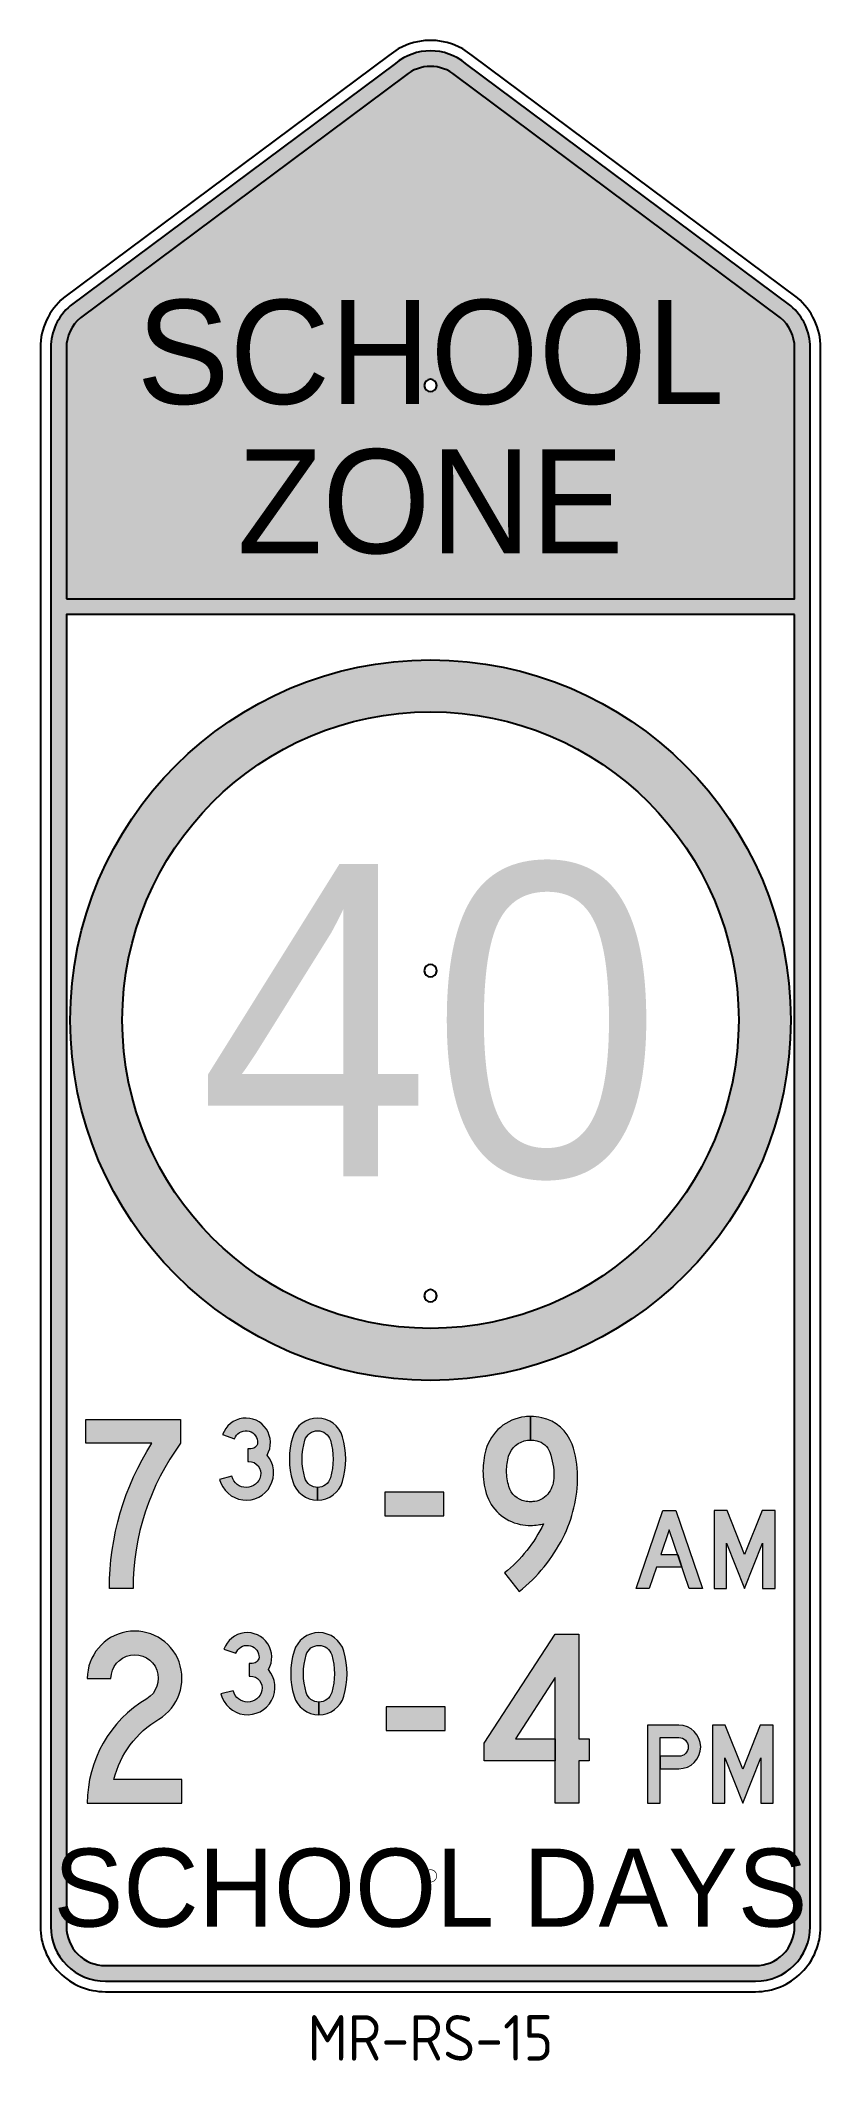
# Model space of a CAD drawing. Header units: millimetres. Extents: x 10 to 70, y -5 to 150.
import ezdxf
from ezdxf.enums import TextEntityAlignment as Align

# ---------------------------------------------------------------- set-up
doc = ezdxf.new("R2010")
doc.units = ezdxf.units.MM
doc.linetypes.add('CENTERX2', pattern=[101.60000000000001, 63.5, -12.7, 12.7, -12.7])
doc.linetypes.add('HIDDEN', pattern=[0.375, 0.25, -0.125])
for name, color, linetype in [('DIM', 1, 'Continuous'), ('L18', 4, 'Continuous'), ('L20', 8, 'HIDDEN'), ('RED', 12, 'Continuous'), ('T18', 4, 'Continuous'), ('T25', 1, 'Continuous')]:
    doc.layers.add(name, color=color, linetype=linetype)
doc.layers.add('Fluorescent YELLOW GREEN', color=7, linetype='Continuous', true_color=0xd6e342)
doc.layers.add('GSBWFILL', color=4, linetype='Continuous', lineweight=0)
doc.styles.add('FHWAD', font='')
doc.styles.add('T35', font='isocp2.shx', dxfattribs={"height": 3.5})
doc.styles.get('FHWAD').set_extended_font_data('FHWA Series D2000EX')

# ---------------------------------------------------------------- blocks, each defined once
blk = doc.blocks.new('*U5')
at = {"layer": 'GSBWFILL', "linetype": 'Continuous'}
blk.add_hatch(color=256, dxfattribs=at).paths.add_polyline_path([(78.06972671074709, 172, 0.1433369753459207), (27.72750158428391, 0), (55.72750158428391, 7.21433546582717e-15, -0.1594251602212734), (112, 171.9999999999999), (112, 200), (0, 200), (0, 172)])
at = {"layer": 'GSBWFILL'}
blk.add_lwpolyline([(78.06972671074709, 172), (0, 172), (0, 200), (112, 200), (112, 172, 0.1594251602212734), (55.72750158428391, 7.21433546582717e-15), (27.72750158428391, 0, -0.1433369753459207)], format="xyb", close=True, dxfattribs=at)
blk = doc.blocks.new('*U4')
at = {"layer": 'GSBWFILL', "color": 28, "xscale": 0.65, "yscale": 0.65, "zscale": 0.65}
blk.add_blockref('*U5', (0, 0), dxfattribs=at)
blk = doc.blocks.new('*U7')
at = {"layer": 'GSBWFILL', "linetype": 'Continuous'}
blk.add_hatch(color=256, dxfattribs=at).paths.add_polyline_path([(95.79962670033457, 144.9615384615385, -0.4485045702622519), (78.91317157014501, 126), (71, 126), (71, 93.99999999999997), (73.8373971655885, 93.99999999999999, -0.4789782292996548), (103.1405278752544, 57.57142857142843, -0.7939952381590571), (31.07246376811593, 56.65623720882009), (0, 49.0075774975294, 1.26375407277008), (119.5372224483554, 110.230752926952, 1.100719099185328), (7.487180891705471, 162), (37.68734559276073, 151.4193548387097, -0.7959080068499681)])
at = {"layer": 'GSBWFILL'}
blk.add_lwpolyline([(103.1405278752544, 57.57142857142849, -0.7939952381590584), (31.07246376811594, 56.65623720882009), (0, 49.0075774975294, 1.26375407277008), (119.5372224483554, 110.230752926952, 1.100719099185328), (7.487180891705464, 162), (37.68734559276072, 151.4193548387097, -0.7959080068499682), (95.79962670033456, 144.9615384615385, -0.4485045702622509), (78.91317157014498, 126), (71, 126), (71, 93.99999999999999), (73.83739716558864, 93.99999999999999, -0.4789782292996527)], format="xyb", close=True, dxfattribs=at)
blk = doc.blocks.new('*U8')
at = {"layer": 'GSBWFILL', "linetype": 'Continuous'}
blk.add_hatch(color=256, dxfattribs=at).paths.add_polyline_path([(103.1627060194774, 147.4403013110112, -0.1441241685144126), (103.1627060194774, 52.55969868898879, -0.3325609583701592), (71.00999999999999, 28.50000149132637), (71.00999999999999, -3.499999236958104, 0.3326014003804788), (133.8603643089016, 43.5234508202248, 0.1441241685144124), (133.8603643089016, 156.4765491797751, 0.7480620155038766), (8.139635691098356, 156.476549179775, 0.1441241685144123), (8.139635691098462, 43.52345082022479, 0.3326437735382902), (71, -3.5), (71, 28.49999999999997, -0.3326437735382907), (38.83729398052262, 52.55969868898882, -0.1441241685144125), (38.83729398052263, 147.4403013110112, -0.748062015503878)])
at = {"layer": 'GSBWFILL'}
blk.add_lwpolyline([(71, 28.49999999999998, -0.3326437735382907), (38.83729398052265, 52.55969868898885, -0.1441241685144124), (38.83729398052265, 147.4403013110111, -0.7480620155038762), (103.1627060194774, 147.4403013110111, -0.1441241685144126), (103.1627060194774, 52.55969868898882, -0.3325609583701591), (71.00999999999999, 28.50000149132637), (71.00999999999999, -3.499999236958104, 0.3326014003804788), (133.8603643089016, 43.52345082022479, 0.1441241685144125), (133.8603643089016, 156.4765491797751, 0.7480620155038759), (8.13963569109842, 156.4765491797751, 0.1441241685144123), (8.13963569109842, 43.52345082022484, 0.3326437735382906), (71, -3.5)], format="xyb", close=True, dxfattribs=at)
blk = doc.blocks.new('*U6')
at = {"layer": 'GSBWFILL', "color": 28, "xscale": 0.305, "yscale": 0.305, "zscale": 0.305}
for name, p in [('*U7', (0, 0)), ('*U8', (53.67999999999984, 0))]:
    blk.add_blockref(name, p, dxfattribs=at)
blk = doc.blocks.new('*U10')
at = {"layer": 'GSBWFILL', "linetype": 'Continuous'}
blk.add_hatch(color=256, dxfattribs=at).paths.add_polyline_path([(70, 85.99999999999999), (70, 114), (0, 114), (0, 85.99999999999996)])
at = {"layer": 'GSBWFILL'}
blk.add_lwpolyline([(0, 85.99999999999996), (70, 85.99999999999999), (70, 114), (0, 114)], close=True, dxfattribs=at)
blk = doc.blocks.new('*U9')
at = {"layer": 'GSBWFILL', "color": 28, "xscale": 0.65, "yscale": 0.65, "zscale": 0.65}
blk.add_blockref('*U10', (0, 0), dxfattribs=at)
blk = doc.blocks.new('*U12')
at = {"layer": 'GSBWFILL'}
h = blk.add_hatch(color=256, dxfattribs=at)
edge = h.paths.add_edge_path()
edge.add_arc((56.42128711042226, 141.0528427986546), 34.44715720134542, 77.88173887077812, 89.99999999999937, ccw=False)
edge.add_arc((59.22959894674815, 154.1321073888978), 21.06979656511982, 19.695622455793114, 77.88173887077892, ccw=False)
edge.add_arc((-0.3239890122372344, 132.8139690239198), 84.32398901223718, -2.2737367544323206e-13, 19.695622455792886, ccw=False)
edge.add_arc((49.52055234581982, 132.8139690239194), 34.47944765418012, -33.954983335729594, 1.1368683772161603e-13, ccw=False)
edge.add_arc((57.82940326962735, 127.2190715233565), 24.46246798384722, 278.1073099177223, 326.0450166642702, ccw=False)
edge.add_arc((56.42128711042311, 137.1039704936169), 34.44715720134752, 269.9999999999994, 278.1073099177217, ccw=False)
edge.add_arc((56.42128711042251, 137.1039704936144), 34.44715720134505, 258.6052896560554, 270.00000000000034, ccw=False)
edge.add_arc((54.53104450060502, 127.7249429299079), 24.87954646695918, 196.6346964571661, 258.6052896560547, ccw=False)
edge.add_arc((92.34129478200981, 139.0216041064651), 64.34129478200987, 180.0000000000001, 196.6346964571664, ccw=False)
edge.add_arc((92.3412947820103, 139.0216041064647), 64.34129478201035, 164.3268128992555, 179.9999999999997, ccw=False)
edge.add_arc((55.52022474278077, 149.3529498363172), 26.09828361103182, 96.19578499423437, 164.3268128992564, ccw=False)
edge.add_arc((56.42128711041968, 141.0528427986553), 34.44715720134441, 90.00831647432477, 96.19578499422943, ccw=False)
edge.add_line((56.41628711042218, 175.4999996371251), (56.4162871104224, 203.4999997998308))
edge.add_arc((56.4212871104228, 141.0528427986554), 62.4471572013446, 90.00458754106243, 96.19578499423427)
edge.add_arc((55.52022474278087, 149.3529498363169), 54.09828361103208, 96.19578499423422, 164.3268128992558)
edge.add_arc((92.34129478201044, 139.021604106465), 92.3412947820105, 164.3268128992558, 180)
edge.add_arc((92.34129478201005, 139.0216041064652), 92.34129478201011, 180.0000000000001, 196.6346964571664)
edge.add_arc((54.53104450060469, 127.7249429299077), 52.87954646695879, 196.6346964571662, 258.605289656055)
edge.add_arc((56.42128711042323, 137.1039704936145), 62.44715720134514, 258.6052896560544, 269.9999999999993)
edge.add_arc((56.42128711042314, 137.1039704936182), 62.44715720134889, 269.9999999999994, 278.1073099177217)
edge.add_arc((57.82940326962688, 127.2190715233567), 52.46246798384751, 278.1073099177227, 285.1849277156727)
edge.add_arc((-76.72783324312516, 146.662651424368), 164.0213699767941, 308.55501118228125, 334.7082986462901, ccw=False)
edge.add_line((25.50106929753888, 18.39628290012945), (42.95251036002712, -3.5))
edge.add_arc((-76.72783324312547, 146.6626514243683), 192.0213699767945, 308.5550111822812, 333.2445168214691)
edge.add_arc((-49.25909148555198, 132.8139690239193), 161.2590914855519, 333.2445168214692, 360.0000000000001)
edge.add_arc((-0.3239890122378171, 132.8139690239198), 112.3239890122378, 359.9999999999999, 379.6956224557927)
edge.add_arc((59.22959894674814, 154.1321073888978), 49.06979656511989, 19.69562245579295, 77.88173887077885)
edge.add_arc((56.42128711042239, 141.0528427986541), 62.4471572013459, 77.8817388707786, 89.9999999999999)
edge.add_line((56.42128711042251, 203.5), (56.42128711042263, 175.5))
blk.add_lwpolyline([(56.42128711042263, 175.5, -0.05292522210720448), (63.65278530554015, 174.7323925745677, -0.2594841674007651), (79.06673439145135, 161.2331203197433, -0.0861505550273166), (83.99999999999994, 132.8139690239195, -0.1492501977795737), (78.12044971231666, 113.5557712587288, -0.2122724922251803), (61.27928495464829, 103.0010894393738, -0.03538957602267577), (56.42128711042272, 102.6568132922694, -0.0497598113727579), (49.61567114874282, 103.3357867900702, -0.2771863693133113), (30.69272210056107, 120.6027089016592, -0.0727102854520789), (27.99999999999994, 139.021604106465, -0.06849399081465514), (30.39232034087179, 156.4033986029118, -0.3063559470172042), (52.7035356448368, 175.2987909282413, -0.02700448590905876), (56.41628711042218, 175.4999996371251), (56.4162871104224, 203.4999997998308, 0.02702076832215559), (49.6816014855694, 203.1352403055783, 0.306355947017202), (3.433408646156138, 163.9675958661069, 0.06849399081465514), (-5.684341886080801e-14, 139.021604106465, 0.07271028545207886), (3.864539035099881, 112.5871868721155, 0.2771863693133121), (44.08379965603211, 75.88768307072145, 0.0497598113727579), (56.4212871104225, 74.65681329226936, 0.03538957602267577), (65.22805607800223, 75.2809305903454, 0.03089175449247574), (71.57117615674457, 76.58830790206514, -0.1146131852381842), (25.50106929753888, 18.39628290012945), (42.95251036002712, -3.5, 0.1081469774908508), (94.73493487821582, 60.21772285170908, 0.1172760840982714), (111.9999999999999, 132.8139690239195, 0.08615055502731603), (105.4286307075838, 170.6697734667805, 0.2594841674007656), (69.53083057585873, 202.1084511623208, 0.05292522210720426), (56.42128711042251, 203.5)], format="xyb", close=True, dxfattribs=at)
blk = doc.blocks.new('*U11')
at = {"layer": 'GSBWFILL', "color": 28, "xscale": 0.65, "yscale": 0.65, "zscale": 0.65}
blk.add_blockref('*U12', (0, 0), dxfattribs=at)
blk = doc.blocks.new('*U14')
at = {"layer": 'GSBWFILL', "linetype": 'Continuous'}
blk.add_hatch(color=256, dxfattribs=at).paths.add_polyline_path([(0, 0), (68, 200), (102, 200), (170, 0), (136.2009704281322, 0), (85, 150.5910894945062), (63.37275643622598, 86.9815496010532), (106.6166813670329, 86.9815496010532), (117.4966813670329, 54.9815496010532), (52.49275643622593, 54.9815496010532), (33.79902957186789, 0)])
at = {"layer": 'GSBWFILL'}
blk.add_lwpolyline([(0, 0), (68, 200), (102, 200), (170, 0), (136.2009704281322, 0), (85, 150.5910894945062), (63.37275643622598, 86.9815496010532), (106.6166813670329, 86.9815496010532), (117.4966813670329, 54.9815496010532), (52.49275643622593, 54.9815496010532), (33.79902957186789, 0)], close=True, dxfattribs=at)
blk = doc.blocks.new('*U15')
at = {"layer": 'GSBWFILL', "linetype": 'Continuous'}
blk.add_hatch(color=256, dxfattribs=at).paths.add_polyline_path([(32, 116), (78, -1.4210854715202e-14), (124, 116), (124, 0), (156, 0), (156, 200), (122.8861186431857, 200), (78.00000000000001, 86.80891820414053), (33.11388135681437, 200), (-3.552713678800501e-15, 200), (0, 0), (32, 0)])
at = {"layer": 'GSBWFILL'}
blk.add_lwpolyline([(156, 0), (156, 200), (122.8861186431857, 200), (78, 86.80891820414051), (33.11388135681437, 200), (0, 200), (0, 0), (32, 0), (32, 116), (78, 0), (124, 116), (124, 0)], close=True, dxfattribs=at)
blk = doc.blocks.new('*U13')
at = {"layer": 'GSBWFILL', "color": 28, "xscale": 0.3, "yscale": 0.3, "zscale": 0.3}
for name, p in [('*U14', (0, 0)), ('*U15', (60, 0))]:
    blk.add_blockref(name, p, dxfattribs=at)
blk = doc.blocks.new('*U3')
at = {"layer": 'GSBWFILL'}
for name, p in [('*U4', (-264.9449999999997, 0)), ('*U6', (-162.1449999999995, 69)), ('*U11', (40.34500000000025, 0)), ('*U9', (-35.15499999999975, 0)), ('*U13', (158.1450000000004, 0))]:
    blk.add_blockref(name, p, dxfattribs=at)
blk = doc.blocks.new('*U18')
at = {"layer": 'GSBWFILL', "linetype": 'Continuous'}
blk.add_hatch(color=256, dxfattribs=at).paths.add_polyline_path([(7.105427357601002e-15, 147.5), (28, 147.5, -1.720287708574407), (70.28571428606928, 123.4185057079758, 0.2647852299283486), (0, 0), (112, 0), (112, 28), (31.44511408668849, 28, -0.2002433019730203), (84.57142857142856, 99.33701141553038, 1.720287708589)])
at = {"layer": 'GSBWFILL'}
blk.add_lwpolyline([(112, 28), (31.44511408668848, 28, -0.2002433019730203), (84.57142857142856, 99.33701141553036, 1.720287708589), (0, 147.5), (28, 147.5, -1.720287708588999), (70.28571428571428, 123.4185057077652, 0.2647852299275791), (0, 0), (112, 0)], format="xyb", close=True, dxfattribs=at)
blk = doc.blocks.new('*U17')
at = {"layer": 'GSBWFILL', "color": 28, "xscale": 0.65, "yscale": 0.65, "zscale": 0.65}
blk.add_blockref('*U18', (0, 0), dxfattribs=at)
blk = doc.blocks.new('*U20')
at = {"layer": 'GSBWFILL', "linetype": 'Continuous'}
blk.add_hatch(color=256, dxfattribs=at).paths.add_polyline_path([(95.79962670033457, 144.9615384615385, -0.4485045702622519), (78.91317157014501, 126), (71, 126), (71, 93.99999999999997), (73.8373971655885, 93.99999999999999, -0.4789782292996548), (103.1405278752544, 57.57142857142843, -0.7939952381590571), (31.07246376811593, 56.65623720882009), (0, 49.0075774975294, 1.26375407277008), (119.5372224483554, 110.230752926952, 1.100719099185328), (7.487180891705471, 162), (37.68734559276073, 151.4193548387097, -0.7959080068499681)])
at = {"layer": 'GSBWFILL'}
blk.add_lwpolyline([(103.1405278752544, 57.57142857142849, -0.7939952381590584), (31.07246376811594, 56.65623720882009), (0, 49.0075774975294, 1.26375407277008), (119.5372224483554, 110.230752926952, 1.100719099185328), (7.487180891705464, 162), (37.68734559276072, 151.4193548387097, -0.7959080068499682), (95.79962670033456, 144.9615384615385, -0.4485045702622509), (78.91317157014498, 126), (71, 126), (71, 93.99999999999999), (73.83739716558864, 93.99999999999999, -0.4789782292996527)], format="xyb", close=True, dxfattribs=at)
blk = doc.blocks.new('*U21')
at = {"layer": 'GSBWFILL', "linetype": 'Continuous'}
blk.add_hatch(color=256, dxfattribs=at).paths.add_polyline_path([(103.1627060194774, 147.4403013110112, -0.1441241685144126), (103.1627060194774, 52.55969868898879, -0.3325609583701592), (71.00999999999999, 28.50000149132637), (71.00999999999999, -3.499999236958104, 0.3326014003804788), (133.8603643089016, 43.5234508202248, 0.1441241685144124), (133.8603643089016, 156.4765491797751, 0.7480620155038766), (8.139635691098356, 156.476549179775, 0.1441241685144123), (8.139635691098462, 43.52345082022479, 0.3326437735382902), (71, -3.5), (71, 28.49999999999997, -0.3326437735382907), (38.83729398052262, 52.55969868898882, -0.1441241685144125), (38.83729398052263, 147.4403013110112, -0.748062015503878)])
at = {"layer": 'GSBWFILL'}
blk.add_lwpolyline([(71, 28.49999999999998, -0.3326437735382907), (38.83729398052265, 52.55969868898885, -0.1441241685144124), (38.83729398052265, 147.4403013110111, -0.7480620155038762), (103.1627060194774, 147.4403013110111, -0.1441241685144126), (103.1627060194774, 52.55969868898882, -0.3325609583701591), (71.00999999999999, 28.50000149132637), (71.00999999999999, -3.499999236958104, 0.3326014003804788), (133.8603643089016, 43.52345082022479, 0.1441241685144125), (133.8603643089016, 156.4765491797751, 0.7480620155038759), (8.13963569109842, 156.4765491797751, 0.1441241685144123), (8.13963569109842, 43.52345082022484, 0.3326437735382906), (71, -3.5)], format="xyb", close=True, dxfattribs=at)
blk = doc.blocks.new('*U19')
at = {"layer": 'GSBWFILL', "color": 28, "xscale": 0.305, "yscale": 0.305, "zscale": 0.305}
for name, p in [('*U20', (0, 0)), ('*U21', (53.67999999999984, 0))]:
    blk.add_blockref(name, p, dxfattribs=at)
blk = doc.blocks.new('*U23')
at = {"layer": 'GSBWFILL', "linetype": 'Continuous'}
blk.add_hatch(color=256, dxfattribs=at).paths.add_polyline_path([(70, 85.99999999999999), (70, 114), (0, 114), (0, 85.99999999999996)])
at = {"layer": 'GSBWFILL'}
blk.add_lwpolyline([(0, 85.99999999999996), (70, 85.99999999999999), (70, 114), (0, 114)], close=True, dxfattribs=at)
blk = doc.blocks.new('*U22')
at = {"layer": 'GSBWFILL', "color": 28, "xscale": 0.65, "yscale": 0.65, "zscale": 0.65}
blk.add_blockref('*U23', (0, 0), dxfattribs=at)
blk = doc.blocks.new('*U25')
at = {"layer": 'GSBWFILL', "linetype": 'Continuous'}
blk.add_hatch(color=256, dxfattribs=at).paths.add_polyline_path([(0, 50.13776131483816), (0, 70.72570737208446), (84, 200), (112, 200), (112, 76.13776131483817), (124, 76.13776131483816), (124, 50.13776131483816), (112, 50.13776131483816), (112, 0), (84, 0), (84, 148.6105904398712), (36.90852092283512, 76.13776131483814), (83.99000000000001, 76.13776131483816), (83.99000000000001, 50.13776131483815)])
at = {"layer": 'GSBWFILL'}
blk.add_lwpolyline([(0, 50.13776131483816), (0, 70.72570737208446), (84, 200), (112, 200), (112, 76.13776131483817), (124, 76.13776131483816), (124, 50.13776131483816), (112, 50.13776131483816), (112, 0), (84, 0), (84, 148.6105904398712), (36.90852092283512, 76.13776131483814), (83.99000000000001, 76.13776131483816), (83.99000000000001, 50.13776131483815)], close=True, dxfattribs=at)
blk = doc.blocks.new('*U24')
at = {"layer": 'GSBWFILL', "color": 28, "xscale": 0.65, "yscale": 0.65, "zscale": 0.65}
blk.add_blockref('*U25', (0, 0), dxfattribs=at)
blk = doc.blocks.new('*U27')
at = {"layer": 'GSBWFILL', "linetype": 'Continuous'}
blk.add_hatch(color=256, dxfattribs=at).paths.add_polyline_path([(0, 200), (0, 0), (32, 0), (32, 168), (80, 168, -1), (79.99999999999999, 120), (32.00999999999999, 120), (32.00999999999999, 87.99999999999999), (79.99999999999999, 88, 1), (80, 200)])
at = {"layer": 'GSBWFILL'}
blk.add_lwpolyline([(32, 168), (80, 168, -0.9999999999999999), (80, 120), (32.00999999999999, 120), (32.00999999999999, 87.99999999999999), (80, 88, 0.9999999999999997), (80, 200), (0, 200), (0, 0), (32, 0)], format="xyb", close=True, dxfattribs=at)
blk = doc.blocks.new('*U28')
at = {"layer": 'GSBWFILL', "linetype": 'Continuous'}
blk.add_hatch(color=256, dxfattribs=at).paths.add_polyline_path([(32, 116), (78, -1.4210854715202e-14), (124, 116), (124, 0), (156, 0), (156, 200), (122.8861186431857, 200), (78.00000000000001, 86.80891820414053), (33.11388135681437, 200), (-3.552713678800501e-15, 200), (0, 0), (32, 0)])
at = {"layer": 'GSBWFILL'}
blk.add_lwpolyline([(156, 0), (156, 200), (122.8861186431857, 200), (78, 86.80891820414051), (33.11388135681437, 200), (0, 200), (0, 0), (32, 0), (32, 116), (78, 0), (124, 116), (124, 0)], close=True, dxfattribs=at)
blk = doc.blocks.new('*U26')
at = {"layer": 'GSBWFILL', "color": 28, "xscale": 0.3, "yscale": 0.3, "zscale": 0.3}
for name, p in [('*U27', (0, 0)), ('*U28', (49.80000000000018, 0))]:
    blk.add_blockref(name, p, dxfattribs=at)
blk = doc.blocks.new('*U16')
at = {"layer": 'GSBWFILL'}
for name, p in [('*U17', (-263.7449999999999, 0)), ('*U19', (-160.9449999999997, 69)), ('*U24', (41.54500000000007, 0)), ('*U22', (-33.95499999999993, 0)), ('*U26', (167.145, 0))]:
    blk.add_blockref(name, p, dxfattribs=at)

msp = doc.modelspace()

# ---------------------------------------------------------------- hatches: boundary and pattern name
at = {"layer": 'Fluorescent YELLOW GREEN'}
h = msp.add_hatch(color=256, dxfattribs=at)
edge = h.paths.add_edge_path(flags=16)
edge.add_arc((39.6042486649693, 123.5096680140296), 0.4749999999999943, 180, 360)
edge.add_arc((39.6042486649693, 123.5096680140296), 0.4749999999999943, 0, 180)
edge = h.paths.add_edge_path()
edge.add_line((11.60424866496936, 107.1048099349879), (67.60424866496905, 107.1048099349879))
edge.add_line((67.60424866496905, 107.1048099349879), (67.60424866496899, 126.4152302922724))
edge.add_arc((64.60424866496899, 126.4152302922724), 3, 5.428146656364402e-13, 50.00000000000026)
edge.add_line((66.5326114940286, 128.7133636216293), (41.53261149402893, 147.3381383697845))
edge.add_arc((39.60424866496932, 145.0400050404276), 2.999999999999979, 49.9999999999999, 130.0000000000001)
edge.add_line((37.67588583590971, 147.3381383697845), (12.6758858359099, 128.7133636216294))
edge.add_arc((14.60424866496952, 126.4152302922724), 3.000000000000032, 129.9999999999996, 180)
edge.add_line((11.60424866496949, 126.4152302922724), (11.60424866496936, 107.1048099349879))
at = {"layer": 'L18'}
h = msp.add_hatch(color=256, dxfattribs=at)
edge = h.paths.add_edge_path(flags=16)
edge.add_line((11.60424866496936, 107.1048099349879), (67.60424866496905, 107.1048099349879))
edge.add_line((67.60424866496905, 107.1048099349879), (67.60424866496899, 126.4152302922724))
edge.add_arc((64.60424866496899, 126.4152302922724), 3, 5.428146656364402e-13, 50.00000000000026)
edge.add_line((66.5326114940286, 128.7133636216293), (41.53261149402893, 147.3381383697845))
edge.add_arc((39.60424866496932, 145.0400050404276), 2.999999999999979, 49.9999999999999, 130.0000000000001)
edge.add_line((37.67588583590971, 147.3381383697845), (12.6758858359099, 128.7133636216294))
edge.add_arc((14.60424866496952, 126.4152302922724), 3.000000000000032, 129.9999999999996, 180)
edge.add_line((11.60424866496949, 126.4152302922724), (11.60424866496936, 107.1048099349879))
edge = h.paths.add_edge_path()
edge.add_arc((64.60424866496899, 126.4152302922724), 4.199999999999989, 3.877247611688869e-13, 50.00000000000028)
edge.add_line((67.30395662565243, 129.6326169533721), (42.30395662565279, 148.2573917015272))
edge.add_arc((39.60424866496928, 145.0400050404276), 4.200000000000009, 49.99999999999928, 129.9999999999995)
edge.add_line((36.90454070428584, 148.2573917015273), (11.90454070428605, 129.6326169533721))
edge.add_arc((14.60424866496952, 126.4152302922724), 4.200000000000025, 129.9999999999998, 180)
edge.add_line((10.4042486649695, 126.4152302922724), (10.40424866496929, 5.000001841593615))
edge.add_arc((14.60424866496928, 5.000001841593615), 4.199999999999989, 180, 270.0000000000002)
edge.add_line((14.60424866496929, 0.8000018415936125), (64.6042486649693, 0.8000018415935841))
edge.add_arc((64.6042486649693, 5.000001841593587), 4.200000000000003, 270, 360.0000000000002)
edge.add_line((68.8042486649693, 5.000001841593601), (68.80424866496898, 126.4152302922724))
edge = h.paths.add_edge_path(flags=16)
edge.add_line((67.60424866496933, 105.904809934988), (11.60424866496946, 105.904809934988))
edge.add_line((11.60424866496946, 105.904809934988), (11.60424866496929, 5.000001841593615))
edge.add_arc((14.60424866496928, 5.000001841593615), 2.999999999999986, 180, 270.0000000000002)
edge.add_line((14.60424866496929, 2.00000184159363), (64.6042486649693, 2.000001841593587))
edge.add_arc((64.6042486649693, 5.000001841593587), 3, 270, 360.0000000000002)
edge.add_line((67.6042486649693, 5.000001841593601), (67.60424866496933, 105.904809934988))
at = {"layer": 'RED'}
h = msp.add_hatch(color=256, dxfattribs=at)
edge = h.paths.add_edge_path()
edge.add_arc((39.60424866496936, 74.70483492781159), 27.70000000000002, 0, 360)
edge = h.paths.add_edge_path(flags=16)
edge.add_arc((39.60424866496894, 74.70483492781159), 23.7, 0, 360)

# ---------------------------------------------------------------- linework, layer by layer
at = {"layer": 'L18'}
for points in [[(69.60424866496896, 126.4152302922724, 0.2216946626429379), (67.81818671340167, 130.2454525078673), (42.81818671340203, 148.8702272560224, 0.3639702342662035), (36.39031061653662, 148.8702272560225), (11.39031061653682, 130.2454525078673, 0.2216946626429392), (9.604248664969518, 126.4152302922724), (9.60424866496929, 5.000001841593615, 0.4142135623730955), (14.60424866496929, 1.841593601170644e-06), (64.6042486649693, 1.841593586959789e-06, 0.4142135623730958), (69.6042486649693, 5.000001841593601)], [(68.80424866496898, 126.4152302922724, 0.2216946626429386), (67.30395662565243, 129.6326169533721), (42.30395662565279, 148.2573917015272, 0.363970234266204), (36.90454070428584, 148.2573917015273), (11.90454070428605, 129.6326169533721, 0.2216946626429412), (10.4042486649695, 126.4152302922724), (10.40424866496929, 5.000001841593615, 0.4142135623730955), (14.60424866496929, 0.8000018415936125), (64.6042486649693, 0.8000018415935841, 0.4142135623730954), (68.8042486649693, 5.000001841593601)], [(11.60424866496936, 107.1048099349879), (67.60424866496905, 107.1048099349879), (67.60424866496899, 126.4152302922724, 0.2216946626429386), (66.5326114940286, 128.7133636216293), (41.53261149402893, 147.3381383697845, 0.3639702342662035), (37.67588583590971, 147.3381383697845), (12.6758858359099, 128.7133636216294, 0.2216946626429421), (11.60424866496949, 126.4152302922724)], [(39.12924866496931, 123.5096680140296, 1), (40.0792486649693, 123.5096680140296, 1)], [(67.60424866496933, 105.904809934988), (11.60424866496946, 105.904809934988), (11.60424866496929, 5.000001841593615, 0.4142135623730959), (14.60424866496929, 2.00000184159363), (64.6042486649693, 2.000001841593587, 0.414213562373096), (67.6042486649693, 5.000001841593601)]]:
    msp.add_lwpolyline(points, format="xyb", close=True, dxfattribs=at)
at = {"layer": 'L20', "const_width": 0.04999999999999999}
msp.add_lwpolyline([(39.12924866496954, 8.904809934987924, 1), (40.07924866496953, 8.904809934987924, 1)], format="xyb", close=True, dxfattribs=at)
at = {"layer": 'RED'}
for centre, radius in [((39.60424866496936, 74.70483492781159), 27.70000000000002), ((39.60424866496894, 74.70483492781159), 23.7)]:
    msp.add_circle(centre, radius, dxfattribs=at)
at = {"layer": 'T18'}
for points in [[(39.12924866496931, 78.50771570189144, 1), (40.0792486649693, 78.50771570189144, 1)], [(39.12924866496928, 53.50771570189139, 1), (40.07924866496927, 53.50771570189139, 1)]]:
    msp.add_lwpolyline(points, format="xyb", close=True, dxfattribs=at)
at = {"layer": 'T25', "color": 3, "const_width": 0.04999999999999999}
msp.add_lwpolyline([(39.12924866496954, 8.904809934987924, 1), (40.07924866496953, 8.904809934987924, 1)], format="xyb", close=True, dxfattribs=at)

# ---------------------------------------------------------------- block references
at = {"layer": 'GSBWFILL', "xscale": 0.1, "yscale": 0.1, "zscale": 0.1}
for name, p in [('*U3', (39.60424866496936, 31.00000184159353)), ('*U16', (39.58713358783979, 14.50000184159353))]:
    msp.add_blockref(name, p, dxfattribs=at)

# ---------------------------------------------------------------- texts
at = {"layer": 'DIM', "color": 3, "insert": (39.60469312916749, -1.79999815840636), "char_height": 3.5, "width": 16.42482756211029, "attachment_point": 2, "style": 'T35'}
msp.add_mtext('MR-RS-15', dxfattribs=at)
at = {"layer": 'L18', "linetype": 'CENTERX2', "style": 'FHWAD'}
for s, height, p in [('SCHOOL', 8, (39.60424866496896, 122.0889226389269)), ('ZONE', 8, (39.60424866496896, 110.604809934988)), ('40', 24, (39.60424866496894, 62.70483492781153)), ('SCHOOL DAYS', 6, (39.6042486649693, 5.000001841593559))]:
    msp.add_text(s, height=height, dxfattribs=at).set_placement(p, align=Align.CENTER)

doc.saveas('drawing.dxf')
